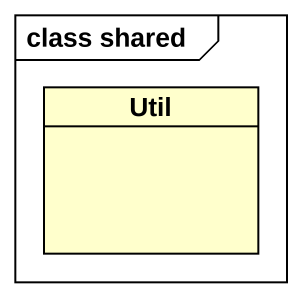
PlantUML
@startuml
mainframe class shared
hide circle
hide empty members
class Util
@enduml
